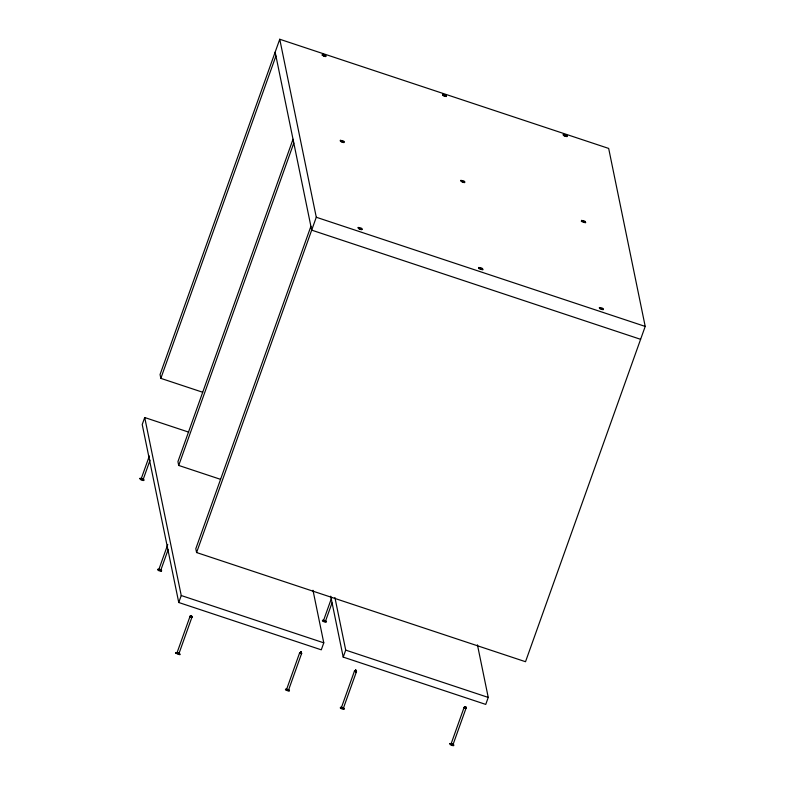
<?xml version="1.0" encoding="UTF-8"?>
<svg xmlns="http://www.w3.org/2000/svg" width="785" height="785" viewBox="0 0 785 785"><rect width="100%" height="100%" fill="white"/><g stroke="black" fill="none" stroke-linecap="round" stroke-linejoin="round"><path stroke-width="1.18" d="M191.275 617.118L191.363 615.734L190.009 616.431L176.949 653.022L177.724 653.483L178.921 653.679L191.962 617.138L191.363 615.734C187.311 616.215 194.209 618.698 191.363 615.734L190.009 616.431M300.92 653.503L299.625 652.875L300.998 652.129C302.647 653.974 300.233 654.101 300.998 652.129L299.625 652.875L286.584 689.416L287.614 689.966L288.556 690.064L301.597 653.532L300.998 652.129L299.644 652.826M355.733 671.705L355.821 670.321L354.467 671.018L341.406 707.609L342.182 708.07L343.379 708.266L356.419 671.724L355.821 670.321C351.768 670.812 358.676 673.285 355.821 670.321L354.467 671.018M465.377 708.099L464.092 707.462L465.456 706.716C467.212 708.561 464.641 708.688 465.456 706.716L464.092 707.462L451.041 744.003L452.082 744.553L453.014 744.651L466.064 708.119L465.456 706.716L464.112 707.413M300.822 653.061L300.998 652.129L299.733 652.806M466.015 708.05L465.279 707.658L465.456 706.716L464.2 707.393M191.02 617.039L191.363 615.734L190.098 616.411M300.665 653.434L300.998 652.129L299.674 652.943M355.477 671.626L355.821 670.321L354.555 670.998M465.122 708.021L465.456 706.716L464.131 707.53M188.743 432.142L144.715 417.532L142.222 424.518L178.754 602.507L321.291 649.823L323.783 642.837L312.989 590.271M310.899 226.325L195.808 548.725L196.593 552.542L525.518 661.716L645.211 326.423L608.669 148.424L279.754 39.25L160.061 374.543L160.837 378.36L202.687 392.245M160.837 378.36L275.927 55.961M150.092 460.079L143.164 479.488L141.722 479.203L141.192 478.84L149.346 455.997M293.021 139.239L177.94 461.639L178.715 465.446L220.556 479.341M178.715 465.446L293.806 143.056M168.118 549.696L160.778 570.253L159.335 569.959L158.805 569.596L167.774 544.476M178.754 602.507L181.247 595.53L144.715 417.532M196.593 552.542L316.286 217.249L279.754 39.25M332.026 602.9L325.5 621.17L324.058 620.876L323.528 620.513L331.682 597.679M477.447 644.858L488.241 697.423L485.748 704.41L343.212 657.104L345.714 650.117L334.92 597.552M141.192 478.84L143.164 479.488M158.805 569.596L160.778 570.253M361.12 229.151L359.687 228.857M176.949 653.022L177.881 653.12M463.827 182.081L462.179 181.688M564.219 135.452L565.504 136.08M451.041 744.003L453.014 744.651M190.765 616.941L191.363 615.734L191.942 617.187M300.4 653.336L300.998 652.129L301.577 653.581M355.222 671.538L355.821 670.321L356.4 671.774M464.867 707.923L465.456 706.716L466.035 708.168M300.567 652.973L300.998 652.129L301.597 653.532M355.389 671.165L355.821 670.321L356.37 671.656M464.347 707.393L465.024 707.56L465.456 706.716L465.907 707.962M190.519 616.843L191.363 615.734L191.962 617.138M300.164 653.238L300.998 652.129L301.489 653.601M354.977 671.43L355.821 670.321L356.311 671.793M464.622 707.825L465.456 706.716L465.956 708.188M190.245 616.411L191.363 615.734L191.854 617.206M354.702 671.008L355.821 670.321L356.164 671.793M464.769 707.481L465.456 706.716L465.74 707.864M190.313 616.735L191.363 615.734L191.805 616.981M299.948 653.13L300.998 652.129L301.45 653.375M354.771 671.332L355.821 670.321L355.968 671.764M464.406 707.717L465.456 706.716L465.809 708.188M190.441 616.451L191.363 615.734L191.707 617.206M299.88 652.806L300.998 652.129L301.342 653.591M354.899 671.038L355.821 670.321L354.496 671.136M464.543 707.432L465.456 706.716L465.603 708.148M190.147 616.637L191.363 615.734L191.511 617.167M299.782 653.032L300.998 652.129L301.146 653.562M354.604 671.224L355.821 670.321M464.239 707.619L465.456 706.716L465.525 707.756M190.039 616.549L191.363 615.734L191.638 616.882M343.231 142.095L341.603 141.643M140.034 478.821C139.298 479.812 145.667 481.499 143.459 479.861M322.341 54.803C322.37 52.88 329.7 57.678 323.724 55.48C318.229 53.409 327.708 58.375 325.471 55.872M157.971 569.586C156.568 571.019 165.566 571.941 159.326 570.224C154.302 568.075 163.251 569.733 161.416 570.793M323.842 620.17C318.838 619.689 330.524 623.349 324.98 620.542M178.401 653.041L180.079 654.18L175.546 653.159L179.883 654.719L179.215 654.042M450.217 743.994C448.176 744.533 455.761 746.859 453.318 745.024M443.309 94.906C439.757 94.975 449.54 97.978 445.497 95.633M564.022 134.971C560.48 135.049 570.253 138.042 566.211 135.697M341.082 140.907C338.031 140.741 345.135 143.753 344.115 142.095M582.931 221.429L584.433 222.165L583.677 221.655M358.951 228.013C356.096 227.817 362.042 230.594 362.228 229.397M600.81 308.525L602.311 309.261L601.801 308.848M341.014 707.668C338.158 707.471 344.105 710.248 344.291 709.041M322.812 54.911L324.47 55.411M324.529 56.078L323.008 55.382L324.666 55.784M564.67 135.412L565.661 135.746M462.169 181.07C457.459 180.226 466.81 184.19 464.318 181.914M582.794 221.115C576.779 220.438 591.193 224.902 583.363 221.282M480.077 268.176C474.052 267.489 488.466 271.963 480.636 268.342M600.672 308.201C595.668 307.73 607.355 311.39 601.81 308.584M323.655 620.699C319.318 619.797 327.051 623.604 326.167 621.759M300.076 652.835L300.998 652.129L301.283 653.267M286.898 689.063C282.05 688.425 292.638 692.233 288.576 689.662M286.711 689.593C281.766 688.906 292.471 692.802 288.389 690.201M341.72 707.256C336.716 706.785 348.403 710.445 342.859 707.628M443.819 95.024L444.958 95.407M444.791 96.015L443.554 95.456M564.533 135.099L565.671 135.471M324.215 620.542L325.5 621.17M190.676 616.5L191.363 615.734L191.432 616.774M177.822 652.835L175.791 652.512L176.085 652.973M316.286 217.249L645.211 326.423M640.609 339.316L311.684 230.142L275.152 52.144M181.247 595.53L323.783 642.837M345.714 650.117L488.241 697.423M342.348 707.707L343.379 708.266M463.307 181.453L463.847 181.678M342.731 141.408L343.271 141.634M480.95 268.715L481.705 269.226L480.292 268.892M360.6 228.523L361.139 228.749M287.781 689.603L288.556 690.064M330.711 596.178L343.212 657.104M140.034 478.33C144.097 481.872 146.324 478.86 140.034 478.33M340.307 140.338C344.379 143.881 346.607 140.878 340.307 140.338M358.186 227.454C362.258 230.996 364.475 227.984 358.186 227.454M442.534 94.337C446.606 97.88 448.834 94.867 442.534 94.337M460.883 180.383C464.955 183.925 467.183 180.913 460.883 180.383M478.791 267.479C482.853 271.021 485.081 268.019 478.791 267.479M563.257 134.402C567.319 137.944 569.547 134.941 563.257 134.402M581.518 220.418C585.581 223.96 587.808 220.958 581.518 220.418M599.387 307.514C603.459 311.056 605.686 308.044 599.387 307.514M449.883 743.493C453.956 747.035 456.173 744.023 449.883 743.493"/></g></svg>
